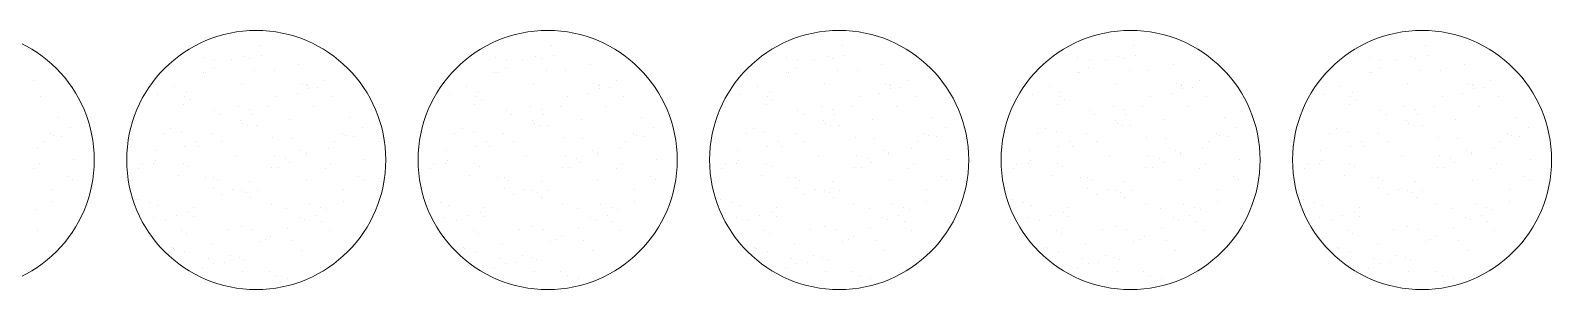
# Model space of a CAD drawing. Header units: millimetres. Extents: x 1663 to 6300, y 431 to 1491.
# Drawn here: x 5144.24 to 5178.34, y 1303.63 to 1309.43 of the extents above; entities that cross this region are included whole.
import ezdxf

# ---------------------------------------------------------------- set-up
doc = ezdxf.new("R2010")
doc.units = ezdxf.units.MM
doc.layers.add('Линия связи (Вновь)', color=3, linetype='Continuous', lineweight=60)
doc.layers.add('Строительный', color=251, linetype='Continuous', lineweight=13)

# ---------------------------------------------------------------- blocks, each defined once
blk = doc.blocks.new('A$C178B2837')
at = {"layer": 'Строительный', "ltscale": 100}
for p, q in [((601.549, 356.654), (601.549, 356.654)), ((606.049, 356.654), (606.049, 356.654)), ((610.549, 356.654), (610.549, 356.654)), ((615.049, 356.654), (615.049, 356.654)), ((619.549, 356.654), (619.549, 356.654)), ((600.684, 356.478), (600.684, 356.478)), ((600.846, 356.322), (600.846, 356.322)), ((600.855, 356.433), (600.855, 356.433)), ((601.109, 356.446), (601.109, 356.446)), ((601.314, 356.493), (601.314, 356.493)), ((601.395, 356.456), (601.395, 356.456)), ((601.58, 356.513), (601.58, 356.513)), ((602.153, 356.365), (602.153, 356.365)), ((605.184, 356.478), (605.184, 356.478)), ((605.346, 356.322), (605.346, 356.322)), ((605.355, 356.433), (605.355, 356.433)), ((605.609, 356.446), (605.609, 356.446)), ((605.814, 356.493), (605.814, 356.493)), ((605.895, 356.456), (605.895, 356.456)), ((606.08, 356.513), (606.08, 356.513)), ((606.653, 356.365), (606.653, 356.365)), ((609.684, 356.478), (609.684, 356.478)), ((609.846, 356.322), (609.846, 356.322)), ((609.855, 356.433), (609.855, 356.433)), ((610.109, 356.446), (610.109, 356.446)), ((610.314, 356.493), (610.314, 356.493)), ((610.395, 356.456), (610.395, 356.456)), ((610.58, 356.513), (610.58, 356.513)), ((611.153, 356.365), (611.153, 356.365)), ((614.184, 356.478), (614.184, 356.478)), ((614.346, 356.322), (614.346, 356.322)), ((614.355, 356.433), (614.355, 356.433)), ((614.609, 356.446), (614.609, 356.446)), ((614.814, 356.493), (614.814, 356.493)), ((614.895, 356.456), (614.895, 356.456)), ((615.08, 356.513), (615.08, 356.513)), ((615.653, 356.365), (615.653, 356.365)), ((618.684, 356.478), (618.684, 356.478)), ((618.846, 356.322), (618.846, 356.322)), ((618.855, 356.433), (618.855, 356.433)), ((619.109, 356.446), (619.109, 356.446)), ((619.314, 356.493), (619.314, 356.493)), ((619.395, 356.456), (619.395, 356.456)), ((619.58, 356.513), (619.58, 356.513)), ((620.153, 356.365), (620.153, 356.365)), ((598.058, 356.124), (598.058, 356.124)), ((600.678, 356.243), (600.678, 356.243)), ((600.715, 356.24), (600.715, 356.24)), ((601.273, 356.07), (601.273, 356.07)), ((601.473, 356.271), (601.473, 356.271)), ((601.775, 356.281), (601.775, 356.281)), ((602.21, 356.081), (602.21, 356.081)), ((602.279, 356.059), (602.279, 356.059)), ((602.558, 356.124), (602.558, 356.124)), ((605.178, 356.243), (605.178, 356.243)), ((605.215, 356.24), (605.215, 356.24)), ((605.773, 356.07), (605.773, 356.07)), ((605.973, 356.271), (605.973, 356.271)), ((606.275, 356.281), (606.275, 356.281)), ((606.71, 356.081), (606.71, 356.081)), ((606.779, 356.059), (606.779, 356.059)), ((607.058, 356.124), (607.058, 356.124)), ((609.678, 356.243), (609.678, 356.243)), ((609.715, 356.24), (609.715, 356.24)), ((610.273, 356.07), (610.273, 356.07)), ((610.473, 356.271), (610.473, 356.271)), ((610.775, 356.281), (610.775, 356.281)), ((611.21, 356.081), (611.21, 356.081)), ((611.279, 356.059), (611.279, 356.059)), ((611.558, 356.124), (611.558, 356.124)), ((614.178, 356.243), (614.178, 356.243)), ((614.215, 356.24), (614.215, 356.24)), ((614.773, 356.07), (614.773, 356.07)), ((614.973, 356.271), (614.973, 356.271)), ((615.275, 356.281), (615.275, 356.281)), ((615.71, 356.081), (615.71, 356.081)), ((615.779, 356.059), (615.779, 356.059)), ((616.058, 356.124), (616.058, 356.124)), ((618.678, 356.243), (618.678, 356.243)), ((618.715, 356.24), (618.715, 356.24)), ((619.273, 356.07), (619.273, 356.07)), ((619.473, 356.271), (619.473, 356.271)), ((619.775, 356.281), (619.775, 356.281)), ((620.21, 356.081), (620.21, 356.081)), ((620.279, 356.059), (620.279, 356.059)), ((620.558, 356.124), (620.558, 356.124)), ((598.17, 355.869), (598.17, 355.869)), ((599.976, 355.911), (599.976, 355.911)), ((600.239, 356.035), (600.239, 356.035)), ((600.394, 355.871), (600.394, 355.871)), ((600.422, 355.932), (600.422, 355.932)), ((600.475, 355.834), (600.475, 355.834)), ((601.81, 355.87), (601.81, 355.87)), ((602.127, 355.921), (602.127, 355.921)), ((602.29, 356.044), (602.29, 356.044)), ((602.295, 356), (602.295, 356)), ((602.45, 356.014), (602.45, 356.014)), ((602.67, 355.869), (602.67, 355.869)), ((604.476, 355.911), (604.476, 355.911)), ((604.739, 356.035), (604.739, 356.035)), ((604.894, 355.871), (604.894, 355.871)), ((604.922, 355.932), (604.922, 355.932)), ((604.975, 355.834), (604.975, 355.834)), ((606.31, 355.87), (606.31, 355.87)), ((606.627, 355.921), (606.627, 355.921)), ((606.79, 356.044), (606.79, 356.044)), ((606.795, 356), (606.795, 356)), ((606.95, 356.014), (606.95, 356.014)), ((607.17, 355.869), (607.17, 355.869)), ((608.976, 355.911), (608.976, 355.911)), ((609.239, 356.035), (609.239, 356.035)), ((609.394, 355.871), (609.394, 355.871)), ((609.422, 355.932), (609.422, 355.932)), ((609.475, 355.834), (609.475, 355.834)), ((610.81, 355.87), (610.81, 355.87)), ((611.127, 355.921), (611.127, 355.921)), ((611.29, 356.044), (611.29, 356.044)), ((611.295, 356), (611.295, 356)), ((611.45, 356.014), (611.45, 356.014)), ((611.67, 355.869), (611.67, 355.869)), ((613.476, 355.911), (613.476, 355.911)), ((613.739, 356.035), (613.739, 356.035)), ((613.894, 355.871), (613.894, 355.871)), ((613.922, 355.932), (613.922, 355.932)), ((613.975, 355.834), (613.975, 355.834)), ((615.31, 355.87), (615.31, 355.87)), ((615.627, 355.921), (615.627, 355.921)), ((615.79, 356.044), (615.79, 356.044)), ((615.795, 356), (615.795, 356)), ((615.95, 356.014), (615.95, 356.014)), ((616.17, 355.869), (616.17, 355.869)), ((617.976, 355.911), (617.976, 355.911)), ((618.239, 356.035), (618.239, 356.035)), ((618.394, 355.871), (618.394, 355.871)), ((618.422, 355.932), (618.422, 355.932)), ((618.475, 355.834), (618.475, 355.834)), ((619.81, 355.87), (619.81, 355.87)), ((620.127, 355.921), (620.127, 355.921)), ((620.29, 356.044), (620.29, 356.044)), ((620.295, 356), (620.295, 356)), ((620.45, 356.014), (620.45, 356.014)), ((620.67, 355.869), (620.67, 355.869)), ((600.372, 355.745), (600.372, 355.745)), ((600.855, 355.659), (600.855, 355.659)), ((600.945, 355.597), (600.945, 355.597)), ((601.228, 355.72), (601.228, 355.72)), ((601.399, 355.675), (601.399, 355.675)), ((601.425, 355.589), (601.425, 355.589)), ((601.688, 355.713), (601.688, 355.713)), ((602.383, 355.721), (602.383, 355.721)), ((604.872, 355.745), (604.872, 355.745)), ((605.355, 355.659), (605.355, 355.659)), ((605.445, 355.597), (605.445, 355.597)), ((605.728, 355.72), (605.728, 355.72)), ((605.899, 355.675), (605.899, 355.675)), ((605.925, 355.589), (605.925, 355.589)), ((606.188, 355.713), (606.188, 355.713)), ((606.883, 355.721), (606.883, 355.721)), ((609.372, 355.745), (609.372, 355.745)), ((609.855, 355.659), (609.855, 355.659)), ((609.945, 355.597), (609.945, 355.597)), ((610.228, 355.72), (610.228, 355.72)), ((610.399, 355.675), (610.399, 355.675)), ((610.425, 355.589), (610.425, 355.589)), ((610.688, 355.713), (610.688, 355.713)), ((611.383, 355.721), (611.383, 355.721)), ((613.872, 355.745), (613.872, 355.745)), ((614.355, 355.659), (614.355, 355.659)), ((614.445, 355.597), (614.445, 355.597)), ((614.728, 355.72), (614.728, 355.72)), ((614.899, 355.675), (614.899, 355.675)), ((614.925, 355.589), (614.925, 355.589)), ((615.188, 355.713), (615.188, 355.713)), ((615.883, 355.721), (615.883, 355.721)), ((618.372, 355.745), (618.372, 355.745)), ((618.855, 355.659), (618.855, 355.659)), ((618.945, 355.597), (618.945, 355.597)), ((619.228, 355.72), (619.228, 355.72)), ((619.399, 355.675), (619.399, 355.675)), ((619.425, 355.589), (619.425, 355.589)), ((619.688, 355.713), (619.688, 355.713)), ((620.383, 355.721), (620.383, 355.721)), ((598.441, 355.551), (598.441, 355.551)), ((598.637, 355.391), (598.637, 355.391)), ((600.177, 355.381), (600.177, 355.381)), ((601.257, 355.51), (601.257, 355.51)), ((601.29, 355.459), (601.29, 355.459)), ((601.37, 355.422), (601.37, 355.422)), ((601.503, 355.427), (601.503, 355.427)), ((602.017, 355.513), (602.017, 355.513)), ((602.941, 355.551), (602.941, 355.551)), ((603.137, 355.391), (603.137, 355.391)), ((604.677, 355.381), (604.677, 355.381)), ((605.757, 355.51), (605.757, 355.51)), ((605.79, 355.459), (605.79, 355.459)), ((605.87, 355.422), (605.87, 355.422)), ((606.003, 355.427), (606.003, 355.427)), ((606.517, 355.513), (606.517, 355.513)), ((607.441, 355.551), (607.441, 355.551)), ((607.637, 355.391), (607.637, 355.391)), ((609.177, 355.381), (609.177, 355.381)), ((610.257, 355.51), (610.257, 355.51)), ((610.29, 355.459), (610.29, 355.459)), ((610.37, 355.422), (610.37, 355.422)), ((610.503, 355.427), (610.503, 355.427)), ((611.017, 355.513), (611.017, 355.513)), ((611.941, 355.551), (611.941, 355.551)), ((612.137, 355.391), (612.137, 355.391)), ((613.677, 355.381), (613.677, 355.381)), ((614.757, 355.51), (614.757, 355.51)), ((614.79, 355.459), (614.79, 355.459)), ((614.87, 355.422), (614.87, 355.422)), ((615.003, 355.427), (615.003, 355.427)), ((615.517, 355.513), (615.517, 355.513)), ((616.441, 355.551), (616.441, 355.551)), ((616.637, 355.391), (616.637, 355.391)), ((618.177, 355.381), (618.177, 355.381)), ((619.257, 355.51), (619.257, 355.51)), ((619.29, 355.459), (619.29, 355.459)), ((619.37, 355.422), (619.37, 355.422)), ((619.503, 355.427), (619.503, 355.427)), ((620.017, 355.513), (620.017, 355.513)), ((620.941, 355.551), (620.941, 355.551)), ((621.137, 355.391), (621.137, 355.391)), ((598.206, 355.187), (598.206, 355.187)), ((598.322, 355.301), (598.322, 355.301)), ((598.374, 355.267), (598.374, 355.267)), ((598.494, 355.256), (598.494, 355.256)), ((600.065, 355.302), (600.065, 355.302)), ((600.349, 355.336), (600.349, 355.336)), ((600.555, 355.178), (600.555, 355.178)), ((600.818, 355.302), (600.818, 355.302)), ((600.966, 355.174), (600.966, 355.174)), ((601.75, 355.247), (601.75, 355.247)), ((602.04, 355.226), (602.04, 355.226)), ((602.706, 355.187), (602.706, 355.187)), ((602.822, 355.301), (602.822, 355.301)), ((602.874, 355.267), (602.874, 355.267)), ((602.994, 355.256), (602.994, 355.256)), ((604.565, 355.302), (604.565, 355.302)), ((604.849, 355.336), (604.849, 355.336)), ((605.055, 355.178), (605.055, 355.178)), ((605.318, 355.302), (605.318, 355.302)), ((605.466, 355.174), (605.466, 355.174)), ((606.25, 355.247), (606.25, 355.247)), ((606.54, 355.226), (606.54, 355.226)), ((607.206, 355.187), (607.206, 355.187)), ((607.322, 355.301), (607.322, 355.301)), ((607.374, 355.267), (607.374, 355.267)), ((607.494, 355.256), (607.494, 355.256)), ((609.065, 355.302), (609.065, 355.302)), ((609.349, 355.336), (609.349, 355.336)), ((609.555, 355.178), (609.555, 355.178)), ((609.818, 355.302), (609.818, 355.302)), ((609.966, 355.174), (609.966, 355.174)), ((610.75, 355.247), (610.75, 355.247)), ((611.04, 355.226), (611.04, 355.226)), ((611.706, 355.187), (611.706, 355.187)), ((611.822, 355.301), (611.822, 355.301)), ((611.874, 355.267), (611.874, 355.267)), ((611.994, 355.256), (611.994, 355.256)), ((613.565, 355.302), (613.565, 355.302)), ((613.849, 355.336), (613.849, 355.336)), ((614.055, 355.178), (614.055, 355.178)), ((614.318, 355.302), (614.318, 355.302)), ((614.466, 355.174), (614.466, 355.174)), ((615.25, 355.247), (615.25, 355.247)), ((615.54, 355.226), (615.54, 355.226)), ((616.206, 355.187), (616.206, 355.187)), ((616.322, 355.301), (616.322, 355.301)), ((616.374, 355.267), (616.374, 355.267)), ((616.494, 355.256), (616.494, 355.256)), ((618.065, 355.302), (618.065, 355.302)), ((618.349, 355.336), (618.349, 355.336)), ((618.555, 355.178), (618.555, 355.178)), ((618.818, 355.302), (618.818, 355.302)), ((618.966, 355.174), (618.966, 355.174)), ((619.75, 355.247), (619.75, 355.247)), ((620.04, 355.226), (620.04, 355.226)), ((620.706, 355.187), (620.706, 355.187)), ((620.822, 355.301), (620.822, 355.301)), ((620.874, 355.267), (620.874, 355.267)), ((620.994, 355.256), (620.994, 355.256)), ((598.113, 355.078), (598.113, 355.078)), ((598.671, 354.908), (598.671, 354.908)), ((599.935, 355.037), (599.935, 355.037)), ((599.947, 354.891), (599.947, 354.891)), ((600.386, 355.098), (600.386, 355.098)), ((600.601, 355.101), (600.601, 355.101)), ((601.175, 354.953), (601.175, 354.953)), ((601.772, 354.962), (601.772, 354.962)), ((601.943, 354.917), (601.943, 354.917)), ((602.185, 355.047), (602.185, 355.047)), ((602.266, 355.01), (602.266, 355.01)), ((602.266, 354.98), (602.266, 354.98)), ((602.613, 355.078), (602.613, 355.078)), ((603.171, 354.908), (603.171, 354.908)), ((604.435, 355.037), (604.435, 355.037)), ((604.447, 354.891), (604.447, 354.891)), ((604.886, 355.098), (604.886, 355.098)), ((605.101, 355.101), (605.101, 355.101)), ((605.675, 354.953), (605.675, 354.953)), ((606.272, 354.962), (606.272, 354.962)), ((606.443, 354.917), (606.443, 354.917)), ((606.685, 355.047), (606.685, 355.047)), ((606.766, 355.01), (606.766, 355.01)), ((606.766, 354.98), (606.766, 354.98)), ((607.113, 355.078), (607.113, 355.078)), ((607.671, 354.908), (607.671, 354.908)), ((608.935, 355.037), (608.935, 355.037)), ((608.947, 354.891), (608.947, 354.891)), ((609.386, 355.098), (609.386, 355.098)), ((609.601, 355.101), (609.601, 355.101)), ((610.175, 354.953), (610.175, 354.953)), ((610.772, 354.962), (610.772, 354.962)), ((610.943, 354.917), (610.943, 354.917)), ((611.185, 355.047), (611.185, 355.047)), ((611.266, 355.01), (611.266, 355.01)), ((611.266, 354.98), (611.266, 354.98)), ((611.613, 355.078), (611.613, 355.078)), ((612.171, 354.908), (612.171, 354.908)), ((613.435, 355.037), (613.435, 355.037)), ((613.447, 354.891), (613.447, 354.891)), ((613.886, 355.098), (613.886, 355.098)), ((614.101, 355.101), (614.101, 355.101)), ((614.675, 354.953), (614.675, 354.953)), ((615.272, 354.962), (615.272, 354.962)), ((615.443, 354.917), (615.443, 354.917)), ((615.685, 355.047), (615.685, 355.047)), ((615.766, 355.01), (615.766, 355.01)), ((615.766, 354.98), (615.766, 354.98)), ((616.113, 355.078), (616.113, 355.078)), ((616.671, 354.908), (616.671, 354.908)), ((617.935, 355.037), (617.935, 355.037)), ((617.947, 354.891), (617.947, 354.891)), ((618.386, 355.098), (618.386, 355.098)), ((618.601, 355.101), (618.601, 355.101)), ((619.175, 354.953), (619.175, 354.953)), ((619.772, 354.962), (619.772, 354.962)), ((619.943, 354.917), (619.943, 354.917)), ((620.185, 355.047), (620.185, 355.047)), ((620.266, 355.01), (620.266, 355.01)), ((620.266, 354.98), (620.266, 354.98)), ((620.613, 355.078), (620.613, 355.078)), ((621.171, 354.908), (621.171, 354.908)), ((598.06, 354.755), (598.06, 354.755)), ((598.146, 354.835), (598.146, 354.835)), ((599.684, 354.767), (599.684, 354.767)), ((599.737, 354.828), (599.737, 354.828)), ((599.915, 354.834), (599.915, 354.834)), ((600.295, 354.658), (600.295, 354.658)), ((600.37, 354.837), (600.37, 354.837)), ((600.451, 354.8), (600.451, 354.8)), ((601.733, 354.783), (601.733, 354.783)), ((601.835, 354.776), (601.835, 354.776)), ((602.004, 354.856), (602.004, 354.856)), ((602.56, 354.755), (602.56, 354.755)), ((602.646, 354.835), (602.646, 354.835)), ((604.184, 354.767), (604.184, 354.767)), ((604.237, 354.828), (604.237, 354.828)), ((604.415, 354.834), (604.415, 354.834)), ((604.795, 354.658), (604.795, 354.658)), ((604.87, 354.837), (604.87, 354.837)), ((604.951, 354.8), (604.951, 354.8)), ((606.233, 354.783), (606.233, 354.783)), ((606.335, 354.776), (606.335, 354.776)), ((606.504, 354.856), (606.504, 354.856)), ((607.06, 354.755), (607.06, 354.755)), ((607.146, 354.835), (607.146, 354.835)), ((608.684, 354.767), (608.684, 354.767)), ((608.737, 354.828), (608.737, 354.828)), ((608.915, 354.834), (608.915, 354.834)), ((609.295, 354.658), (609.295, 354.658)), ((609.37, 354.837), (609.37, 354.837)), ((609.451, 354.8), (609.451, 354.8)), ((610.733, 354.783), (610.733, 354.783)), ((610.835, 354.776), (610.835, 354.776)), ((611.004, 354.856), (611.004, 354.856)), ((611.56, 354.755), (611.56, 354.755)), ((611.646, 354.835), (611.646, 354.835)), ((613.184, 354.767), (613.184, 354.767)), ((613.237, 354.828), (613.237, 354.828)), ((613.415, 354.834), (613.415, 354.834)), ((613.795, 354.658), (613.795, 354.658)), ((613.87, 354.837), (613.87, 354.837)), ((613.951, 354.8), (613.951, 354.8)), ((615.233, 354.783), (615.233, 354.783)), ((615.335, 354.776), (615.335, 354.776)), ((615.504, 354.856), (615.504, 354.856)), ((616.06, 354.755), (616.06, 354.755)), ((616.146, 354.835), (616.146, 354.835)), ((617.684, 354.767), (617.684, 354.767)), ((617.737, 354.828), (617.737, 354.828)), ((617.915, 354.834), (617.915, 354.834)), ((618.295, 354.658), (618.295, 354.658)), ((618.37, 354.837), (618.37, 354.837)), ((618.451, 354.8), (618.451, 354.8)), ((619.733, 354.783), (619.733, 354.783)), ((619.835, 354.776), (619.835, 354.776)), ((620.004, 354.856), (620.004, 354.856)), ((620.56, 354.755), (620.56, 354.755)), ((620.646, 354.835), (620.646, 354.835)), ((598.343, 354.434), (598.343, 354.434)), ((598.581, 354.635), (598.581, 354.635)), ((598.661, 354.597), (598.661, 354.597)), ((600.721, 354.623), (600.721, 354.623)), ((600.831, 354.625), (600.831, 354.625)), ((600.831, 354.458), (600.831, 354.458)), ((600.892, 354.578), (600.892, 354.578)), ((601.133, 354.445), (601.133, 354.445)), ((601.265, 354.425), (601.265, 354.425)), ((601.396, 354.569), (601.396, 354.569)), ((601.51, 354.416), (601.51, 354.416)), ((602.27, 354.582), (602.27, 354.582)), ((602.843, 354.434), (602.843, 354.434)), ((603.081, 354.635), (603.081, 354.635)), ((603.161, 354.597), (603.161, 354.597)), ((605.221, 354.623), (605.221, 354.623)), ((605.331, 354.625), (605.331, 354.625)), ((605.331, 354.458), (605.331, 354.458)), ((605.392, 354.578), (605.392, 354.578)), ((605.633, 354.445), (605.633, 354.445)), ((605.765, 354.425), (605.765, 354.425)), ((605.896, 354.569), (605.896, 354.569)), ((606.01, 354.416), (606.01, 354.416)), ((606.77, 354.582), (606.77, 354.582)), ((607.343, 354.434), (607.343, 354.434)), ((607.581, 354.635), (607.581, 354.635)), ((607.661, 354.597), (607.661, 354.597)), ((609.721, 354.623), (609.721, 354.623)), ((609.831, 354.625), (609.831, 354.625)), ((609.831, 354.458), (609.831, 354.458)), ((609.892, 354.578), (609.892, 354.578)), ((610.133, 354.445), (610.133, 354.445)), ((610.265, 354.425), (610.265, 354.425)), ((610.396, 354.569), (610.396, 354.569)), ((610.51, 354.416), (610.51, 354.416)), ((611.27, 354.582), (611.27, 354.582)), ((611.843, 354.434), (611.843, 354.434)), ((612.081, 354.635), (612.081, 354.635)), ((612.161, 354.597), (612.161, 354.597)), ((614.221, 354.623), (614.221, 354.623)), ((614.331, 354.625), (614.331, 354.625)), ((614.331, 354.458), (614.331, 354.458)), ((614.392, 354.578), (614.392, 354.578)), ((614.633, 354.445), (614.633, 354.445)), ((614.765, 354.425), (614.765, 354.425)), ((614.896, 354.569), (614.896, 354.569)), ((615.01, 354.416), (615.01, 354.416)), ((615.77, 354.582), (615.77, 354.582)), ((616.343, 354.434), (616.343, 354.434)), ((616.581, 354.635), (616.581, 354.635)), ((616.661, 354.597), (616.661, 354.597)), ((618.721, 354.623), (618.721, 354.623)), ((618.831, 354.625), (618.831, 354.625)), ((618.831, 354.458), (618.831, 354.458)), ((618.892, 354.578), (618.892, 354.578)), ((619.133, 354.445), (619.133, 354.445)), ((619.265, 354.425), (619.265, 354.425)), ((619.396, 354.569), (619.396, 354.569)), ((619.51, 354.416), (619.51, 354.416)), ((620.27, 354.582), (620.27, 354.582)), ((620.843, 354.434), (620.843, 354.434)), ((621.081, 354.635), (621.081, 354.635)), ((621.161, 354.597), (621.161, 354.597)), ((598.345, 354.247), (598.345, 354.247)), ((599.67, 354.284), (599.67, 354.284)), ((599.842, 354.239), (599.842, 354.239)), ((599.967, 354.185), (599.967, 354.185)), ((600.965, 354.365), (600.965, 354.365)), ((601.346, 354.388), (601.346, 354.388)), ((601.405, 354.309), (601.405, 354.309)), ((601.726, 354.213), (601.726, 354.213)), ((602.316, 354.204), (602.316, 354.204)), ((602.845, 354.247), (602.845, 354.247)), ((604.17, 354.284), (604.17, 354.284)), ((604.342, 354.239), (604.342, 354.239)), ((604.467, 354.185), (604.467, 354.185)), ((605.465, 354.365), (605.465, 354.365)), ((605.846, 354.388), (605.846, 354.388)), ((605.905, 354.309), (605.905, 354.309)), ((606.226, 354.213), (606.226, 354.213)), ((606.816, 354.204), (606.816, 354.204)), ((607.345, 354.247), (607.345, 354.247)), ((608.67, 354.284), (608.67, 354.284)), ((608.842, 354.239), (608.842, 354.239)), ((608.967, 354.185), (608.967, 354.185)), ((609.965, 354.365), (609.965, 354.365)), ((610.346, 354.388), (610.346, 354.388)), ((610.405, 354.309), (610.405, 354.309)), ((610.726, 354.213), (610.726, 354.213)), ((611.316, 354.204), (611.316, 354.204)), ((611.845, 354.247), (611.845, 354.247)), ((613.17, 354.284), (613.17, 354.284)), ((613.342, 354.239), (613.342, 354.239)), ((613.467, 354.185), (613.467, 354.185)), ((614.465, 354.365), (614.465, 354.365)), ((614.846, 354.388), (614.846, 354.388)), ((614.905, 354.309), (614.905, 354.309)), ((615.226, 354.213), (615.226, 354.213)), ((615.816, 354.204), (615.816, 354.204)), ((616.345, 354.247), (616.345, 354.247)), ((617.67, 354.284), (617.67, 354.284)), ((617.842, 354.239), (617.842, 354.239)), ((617.967, 354.185), (617.967, 354.185)), ((618.965, 354.365), (618.965, 354.365)), ((619.346, 354.388), (619.346, 354.388)), ((619.405, 354.309), (619.405, 354.309)), ((619.726, 354.213), (619.726, 354.213)), ((620.316, 354.204), (620.316, 354.204)), ((620.845, 354.247), (620.845, 354.247)), ((598.082, 354.123), (598.082, 354.123)), ((599.911, 354.003), (599.911, 354.003)), ((600.095, 353.954), (600.095, 353.954)), ((600.263, 354.033), (600.263, 354.033)), ((600.459, 354.077), (600.459, 354.077)), ((600.525, 354.015), (600.525, 354.015)), ((600.526, 354.158), (600.526, 354.158)), ((601.963, 354.139), (601.963, 354.139)), ((602.161, 354.013), (602.161, 354.013)), ((602.241, 353.976), (602.241, 353.976)), ((602.414, 354.043), (602.414, 354.043)), ((602.487, 354.159), (602.487, 354.159)), ((602.5, 353.939), (602.5, 353.939)), ((602.582, 354.123), (602.582, 354.123)), ((604.411, 354.003), (604.411, 354.003)), ((604.595, 353.954), (604.595, 353.954)), ((604.763, 354.033), (604.763, 354.033)), ((604.959, 354.077), (604.959, 354.077)), ((605.025, 354.015), (605.025, 354.015)), ((605.026, 354.158), (605.026, 354.158)), ((606.463, 354.139), (606.463, 354.139)), ((606.661, 354.013), (606.661, 354.013)), ((606.741, 353.976), (606.741, 353.976)), ((606.914, 354.043), (606.914, 354.043)), ((606.987, 354.159), (606.987, 354.159)), ((607, 353.939), (607, 353.939)), ((607.082, 354.123), (607.082, 354.123)), ((608.911, 354.003), (608.911, 354.003)), ((609.095, 353.954), (609.095, 353.954)), ((609.263, 354.033), (609.263, 354.033)), ((609.459, 354.077), (609.459, 354.077)), ((609.525, 354.015), (609.525, 354.015)), ((609.526, 354.158), (609.526, 354.158)), ((610.963, 354.139), (610.963, 354.139)), ((611.161, 354.013), (611.161, 354.013)), ((611.241, 353.976), (611.241, 353.976)), ((611.414, 354.043), (611.414, 354.043)), ((611.487, 354.159), (611.487, 354.159)), ((611.5, 353.939), (611.5, 353.939)), ((611.582, 354.123), (611.582, 354.123)), ((613.411, 354.003), (613.411, 354.003)), ((613.595, 353.954), (613.595, 353.954)), ((613.763, 354.033), (613.763, 354.033)), ((613.959, 354.077), (613.959, 354.077)), ((614.025, 354.015), (614.025, 354.015)), ((614.026, 354.158), (614.026, 354.158)), ((615.463, 354.139), (615.463, 354.139)), ((615.661, 354.013), (615.661, 354.013)), ((615.741, 353.976), (615.741, 353.976)), ((615.914, 354.043), (615.914, 354.043)), ((615.987, 354.159), (615.987, 354.159)), ((616, 353.939), (616, 353.939)), ((616.082, 354.123), (616.082, 354.123)), ((617.911, 354.003), (617.911, 354.003)), ((618.095, 353.954), (618.095, 353.954)), ((618.263, 354.033), (618.263, 354.033)), ((618.459, 354.077), (618.459, 354.077)), ((618.525, 354.015), (618.525, 354.015)), ((618.526, 354.158), (618.526, 354.158)), ((619.963, 354.139), (619.963, 354.139)), ((620.161, 354.013), (620.161, 354.013)), ((620.241, 353.976), (620.241, 353.976)), ((620.414, 354.043), (620.414, 354.043)), ((620.487, 354.159), (620.487, 354.159)), ((620.5, 353.939), (620.5, 353.939)), ((620.582, 354.123), (620.582, 354.123)), ((598.121, 353.801), (598.121, 353.801)), ((600.346, 353.803), (600.346, 353.803)), ((600.426, 353.766), (600.426, 353.766)), ((601.061, 353.814), (601.061, 353.814)), ((601.265, 353.865), (601.265, 353.865)), ((601.436, 353.82), (601.436, 353.82)), ((601.712, 353.711), (601.712, 353.711)), ((601.975, 353.836), (601.975, 353.836)), ((602.621, 353.801), (602.621, 353.801)), ((604.846, 353.803), (604.846, 353.803)), ((604.926, 353.766), (604.926, 353.766)), ((605.561, 353.814), (605.561, 353.814)), ((605.765, 353.865), (605.765, 353.865)), ((605.936, 353.82), (605.936, 353.82)), ((606.212, 353.711), (606.212, 353.711)), ((606.475, 353.836), (606.475, 353.836)), ((607.121, 353.801), (607.121, 353.801)), ((609.346, 353.803), (609.346, 353.803)), ((609.426, 353.766), (609.426, 353.766)), ((610.061, 353.814), (610.061, 353.814)), ((610.265, 353.865), (610.265, 353.865)), ((610.436, 353.82), (610.436, 353.82)), ((610.712, 353.711), (610.712, 353.711)), ((610.975, 353.836), (610.975, 353.836)), ((611.621, 353.801), (611.621, 353.801)), ((613.846, 353.803), (613.846, 353.803)), ((613.926, 353.766), (613.926, 353.766)), ((614.561, 353.814), (614.561, 353.814)), ((614.765, 353.865), (614.765, 353.865)), ((614.936, 353.82), (614.936, 353.82)), ((615.212, 353.711), (615.212, 353.711)), ((615.475, 353.836), (615.475, 353.836)), ((616.121, 353.801), (616.121, 353.801)), ((618.346, 353.803), (618.346, 353.803)), ((618.426, 353.766), (618.426, 353.766)), ((619.061, 353.814), (619.061, 353.814)), ((619.265, 353.865), (619.265, 353.865)), ((619.436, 353.82), (619.436, 353.82)), ((619.712, 353.711), (619.712, 353.711)), ((619.975, 353.836), (619.975, 353.836)), ((620.621, 353.801), (620.621, 353.801)), ((600.196, 353.541), (600.196, 353.541)), ((600.214, 353.526), (600.214, 353.526)), ((600.386, 353.481), (600.386, 353.481)), ((600.806, 353.591), (600.806, 353.591)), ((601.543, 353.632), (601.543, 353.632)), ((601.635, 353.666), (601.635, 353.666)), ((602.054, 353.658), (602.054, 353.658)), ((602.193, 353.496), (602.193, 353.496)), ((604.696, 353.541), (604.696, 353.541)), ((604.714, 353.526), (604.714, 353.526)), ((604.886, 353.481), (604.886, 353.481)), ((605.306, 353.591), (605.306, 353.591)), ((606.043, 353.632), (606.043, 353.632)), ((606.135, 353.666), (606.135, 353.666)), ((606.554, 353.658), (606.554, 353.658)), ((606.693, 353.496), (606.693, 353.496)), ((609.196, 353.541), (609.196, 353.541)), ((609.214, 353.526), (609.214, 353.526)), ((609.386, 353.481), (609.386, 353.481)), ((609.806, 353.591), (609.806, 353.591)), ((610.543, 353.632), (610.543, 353.632)), ((610.635, 353.666), (610.635, 353.666)), ((611.054, 353.658), (611.054, 353.658)), ((611.193, 353.496), (611.193, 353.496)), ((613.696, 353.541), (613.696, 353.541)), ((613.714, 353.526), (613.714, 353.526)), ((613.886, 353.481), (613.886, 353.481)), ((614.306, 353.591), (614.306, 353.591)), ((615.043, 353.632), (615.043, 353.632)), ((615.135, 353.666), (615.135, 353.666)), ((615.554, 353.658), (615.554, 353.658)), ((615.693, 353.496), (615.693, 353.496)), ((618.196, 353.541), (618.196, 353.541)), ((618.214, 353.526), (618.214, 353.526)), ((618.386, 353.481), (618.386, 353.481)), ((618.806, 353.591), (618.806, 353.591)), ((619.543, 353.632), (619.543, 353.632)), ((619.635, 353.666), (619.635, 353.666)), ((620.054, 353.658), (620.054, 353.658)), ((620.193, 353.496), (620.193, 353.496)), ((600.755, 353.371), (600.755, 353.371)), ((600.841, 353.3), (600.841, 353.3)), ((601.003, 353.319), (601.003, 353.319)), ((601.104, 353.424), (601.104, 353.424)), ((601.241, 353.391), (601.241, 353.391)), ((601.322, 353.354), (601.322, 353.354)), ((605.255, 353.371), (605.255, 353.371)), ((605.341, 353.3), (605.341, 353.3)), ((605.503, 353.319), (605.503, 353.319)), ((605.604, 353.424), (605.604, 353.424)), ((605.741, 353.391), (605.741, 353.391)), ((605.822, 353.354), (605.822, 353.354)), ((609.755, 353.371), (609.755, 353.371)), ((609.841, 353.3), (609.841, 353.3)), ((610.003, 353.319), (610.003, 353.319)), ((610.104, 353.424), (610.104, 353.424)), ((610.241, 353.391), (610.241, 353.391)), ((610.322, 353.354), (610.322, 353.354)), ((614.255, 353.371), (614.255, 353.371)), ((614.341, 353.3), (614.341, 353.3)), ((614.503, 353.319), (614.503, 353.319)), ((614.604, 353.424), (614.604, 353.424)), ((614.741, 353.391), (614.741, 353.391)), ((614.822, 353.354), (614.822, 353.354)), ((618.755, 353.371), (618.755, 353.371)), ((618.841, 353.3), (618.841, 353.3)), ((619.003, 353.319), (619.003, 353.319)), ((619.104, 353.424), (619.104, 353.424)), ((619.241, 353.391), (619.241, 353.391)), ((619.322, 353.354), (619.322, 353.354)), ((600.673, 353.221), (600.673, 353.221)), ((601.291, 353.17), (601.291, 353.17)), ((601.702, 353.179), (601.702, 353.179)), ((601.809, 353.107), (601.809, 353.107)), ((601.865, 353.022), (601.865, 353.022)), ((601.98, 353.062), (601.98, 353.062)), ((605.173, 353.221), (605.173, 353.221)), ((605.791, 353.17), (605.791, 353.17)), ((606.202, 353.179), (606.202, 353.179)), ((606.309, 353.107), (606.309, 353.107)), ((606.365, 353.022), (606.365, 353.022)), ((606.48, 353.062), (606.48, 353.062)), ((609.673, 353.221), (609.673, 353.221)), ((610.291, 353.17), (610.291, 353.17)), ((610.702, 353.179), (610.702, 353.179)), ((610.809, 353.107), (610.809, 353.107)), ((610.865, 353.022), (610.865, 353.022)), ((610.98, 353.062), (610.98, 353.062)), ((614.173, 353.221), (614.173, 353.221)), ((614.791, 353.17), (614.791, 353.17)), ((615.202, 353.179), (615.202, 353.179)), ((615.309, 353.107), (615.309, 353.107)), ((615.365, 353.022), (615.365, 353.022)), ((615.48, 353.062), (615.48, 353.062)), ((618.673, 353.221), (618.673, 353.221)), ((619.291, 353.17), (619.291, 353.17)), ((619.702, 353.179), (619.702, 353.179)), ((619.809, 353.107), (619.809, 353.107)), ((619.865, 353.022), (619.865, 353.022)), ((619.98, 353.062), (619.98, 353.062))]:
    blk.add_line(p, q, dxfattribs=at)
for centre in [(596.997, 354.894), (601.497, 354.894), (605.997, 354.894), (610.497, 354.894), (614.997, 354.894), (619.497, 354.894)]:
    blk.add_circle(centre, 2, dxfattribs=at)

msp = doc.modelspace()

# ---------------------------------------------------------------- block references
at = {"layer": 'Линия связи (Вновь)', "xscale": 1.452, "yscale": 1.452, "zscale": 1.452}
msp.add_blockref('A$C178B2837', (4275.927, 791.224), dxfattribs=at)

doc.saveas('drawing.dxf')
